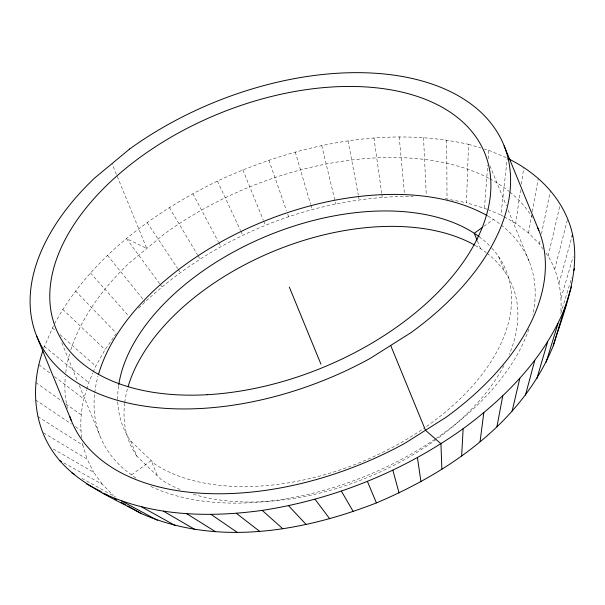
<?xml version="1.0" encoding="UTF-8"?>
<svg xmlns="http://www.w3.org/2000/svg" width="605" height="605" viewBox="0 0 605 605"><rect width="100%" height="100%" fill="white"/><g stroke="black" fill="none" stroke-linecap="round" stroke-linejoin="round"><path stroke-width="0.45" stroke-dasharray="3.02 2.27" d="M81.864 437.748C79.376 421.753 81.516 405.191 86.47 389.854M545.967 253.003C558.128 270.503 562.438 292.48 560.752 313.526L571.687 277.695M487.101 209.194L466.463 202.735L468.542 144.323C383.865 125.318 294.907 145.155 217.422 181.069C151.855 213.134 89.306 259.205 54.079 324.598M484.507 208.112L487.69 165.263M488.174 158.744L488.802 150.365L484.393 149.049M503.42 216.378L500.963 214.994L507.285 158.094M543.23 249.222L539.403 243.928L528.551 232.985L515.694 223.313L520.708 188.851M521.389 184.2L523.824 167.434M528.551 232.985L531.674 215.372M532.332 211.667L538.261 178.301M539.403 243.928L540.356 239.33M541.498 233.81L550.452 190.583M548.153 256.021L560.064 205.08M554.717 269.165L567.641 218.919M559.028 283.216L571.982 236.502M561.047 298.053L573.169 256.747M43.742 348.056L53.626 325.407M86.742 388.947L88.64 382.61L92.762 373.073M93.14 372.204L95.764 366.138L105.058 349.652L115.918 334.043M138.628 308.149C210.737 237.296 312.067 195.899 413.185 196.3M131.519 474.849L151.205 460.609L157.527 476.037M483.826 226.368L493.408 219.434M445.151 198.705L466.463 202.735M468.542 144.323L480.877 147.998M488.802 150.365L506.445 157.739M487.97 209.557L500.963 214.994M81.932 478.351L115.495 497.007M63.926 462.976L102.495 484.461L113.347 495.397M504.237 216.84L515.694 223.313M53.24 448.97L93.745 472.361L102.495 484.461M43.424 432.825L87.18 459.225L93.745 472.361M37.79 416.565L82.87 445.167L87.18 459.225M35.521 399.905L71.473 424.037M75.383 426.661L80.851 430.336M35.854 382.534L61.952 401.16M65.794 403.906L81.146 414.864M135.838 478.101L124.04 469.223A231.662 137.146 -22.3 0 1 94.66 393.477M38.773 364.611L50.767 373.754M54.518 376.613L83.755 398.899M44.263 346.317L88.64 382.61M52.264 327.819L55.07 330.292M59.986 334.618L95.764 366.138M62.701 309.306L105.058 349.652M118.572 385.945A206.842 122.452 -22.3 0 0 130.582 440.833L154.993 464.247A206.842 122.452 -22.3 0 0 424.71 427.72M130.582 440.833L136.911 456.261L161.323 479.667A206.842 122.452 -22.3 0 0 181.704 490.171M75.474 290.945L116.432 333.302M90.455 272.916L128.525 315.84M107.508 255.401L144.958 301.645M159.629 283.647L126.46 238.559L146.788 248.466L112.001 163.637M160.181 284.395L161.838 286.649M147.136 222.557L177.658 268.507M178.18 269.285L180.245 272.401M169.332 207.545L197.616 255.007M198.1 255.817L200.013 259.031M192.836 193.676L218.307 241.713M218.745 242.537L220.946 246.681M217.422 181.069L240.457 230.361M240.851 231.208L242.839 235.458M489.952 165.755L506.377 205.806M508.162 210.162L529.231 261.526M498.664 256.702L504.986 272.121M477.413 241.002L480.574 248.715M61.808 342.846L77.523 381.158M79.308 385.514L100.022 436.008M242.855 169.861L263.364 220.258M263.72 221.127L265.482 225.476M268.885 160.151L286.498 210.631M287.738 214.17L288.668 216.824M295.263 152.036L310.569 204.203M310.834 205.103L312.157 209.602M321.739 145.593L335.73 203.862M348.049 140.882L358.296 195.075M358.47 195.99L359.166 199.665M373.95 137.948L381.71 193.366M381.846 194.288L382.231 197.056M82.62 443.314L82.87 445.167M399.187 136.828L404.442 193.237M423.523 137.524L426.283 194.795M446.717 140.027L447.027 198.909M486.98 253.261A206.842 122.452 -22.3 0 1 509.266 354.447M503.965 365.639A206.842 122.452 -22.3 0 1 437.06 438.867M436.281 439.434A206.842 122.452 -22.3 0 1 191.83 493.786M136.911 456.261A206.842 122.452 -22.3 0 1 124.645 403.293M124.766 402.333A206.842 122.452 -22.3 0 1 127.821 387.616M475.296 245.486A206.842 122.452 -22.3 0 1 486.208 252.671M488.038 216.136A231.662 137.146 -22.3 0 1 532.793 315.054M528.83 329.211A231.662 137.146 -22.3 0 1 435.623 438.769M434.866 439.283A231.662 137.146 -22.3 0 1 149.359 485.739M94.766 392.569A231.662 137.146 -22.3 0 1 97.972 376.265M491.873 248.133A206.842 122.452 -22.3 0 1 425.466 427.19M479.099 236.661A206.842 122.452 -22.3 0 1 491.237 247.453M67.473 408.42A252.345 149.39 -22.3 0 1 65.332 376.302M65.741 372.574A252.345 149.39 -22.3 0 1 69.772 353.35M70.846 349.819A252.345 149.39 -22.3 0 1 129.145 263.092L164.431 233.84A252.345 149.39 -22.3 0 1 488.916 178.339M489.732 178.77A252.345 149.39 -22.3 0 1 509.145 191.437M509.879 192.027A252.345 149.39 -22.3 0 1 532.339 217.467"/><path stroke-width="0.91" d="M42.955 350.673C31.8 381.921 32.541 418.244 49.996 447.103C70.014 480.831 108.242 495.412 140.935 513.395C215.804 546.686 302.613 531.735 376.416 502.914C449.674 471.953 522.334 421.904 553.257 345.773C565.962 305.434 585.262 261.02 567.641 218.919C556.713 192.193 534.434 171.638 508.858 158.979M461.653 455.988L463.135 428.711C506.627 396.714 546.338 356.133 566.008 304.95M480.06 441.733L483.811 412.708M496.939 426.737L502.763 395.867M512.125 411.135L519.816 378.352M525.465 395.088L534.797 360.323M571.982 236.502L572.481 234.702M536.839 378.738L547.57 341.969M553.257 345.773L557.878 330.39M573.873 270.526L574.417 268.733M546.133 362.244L558.007 323.448M558.143 329.483L571.498 286.657M482.359 227.435L474.252 233.296L477.065 240.147M463.135 428.711C403.739 471.083 334.346 499.337 262.222 510.386C208.982 517.736 152.422 516.322 102.986 493.181M86.447 483.834L101.353 491.797M105.497 494.013L107.153 494.898M114.61 498.875L116.266 499.76M121.234 502.422L125.371 504.63M121.469 500.91L157.391 520.277M72.01 472.974L74.491 474.32M141.729 506.945L175.435 525.654M59.819 460.685L61.46 461.6M127.836 505.999L140.935 513.395M163.554 511.24L194.87 529.473M186.748 513.751L215.524 531.712M211.077 514.439L237.19 532.324M236.321 513.32L259.666 531.326M262.222 510.386L282.732 528.717M288.532 505.682L306.168 524.52M315.008 499.231L329.74 518.788M341.386 491.116L353.237 511.558M367.416 481.406L376.416 502.914M504.109 145.775L538.904 230.603M390.694 345.463L425.489 430.291L440.939 443.722L441.884 469.351M289.319 287.08L320.952 364.195M36.58 335.835L71.367 420.664M392.849 470.198L399.058 492.931M417.435 457.599L420.951 481.709M128.063 386.769A206.842 122.452 -22.3 0 1 274.776 250.78A206.842 122.452 -22.3 0 1 474.517 245.048M98.464 374.503A231.662 137.146 -22.3 0 1 263.084 221.672A231.662 137.146 -22.3 0 1 487.252 215.682M118.716 384.977A206.842 122.452 -22.3 0 1 267.773 235.632A206.842 122.452 -22.3 0 1 479.099 236.661M537.845 228.077A252.345 149.39 -22.3 0 1 445.84 417.427L405.138 443.147A252.345 149.39 -22.3 0 1 69.787 416.384M129.644 149.011L94.357 178.263A252.345 149.39 -22.3 0 0 75.602 381.687A252.345 149.39 -22.3 0 0 370.351 358.319L411.045 332.599A252.345 149.39 -22.3 0 0 465.094 99.923A252.345 149.39 -22.3 0 0 129.644 149.011M207.137 394.717A231.662 137.146 -22.3 0 0 484.953 153.564A231.662 137.146 -22.3 0 0 118.943 174.142A231.662 137.146 -22.3 0 0 207.137 394.717"/></g></svg>
